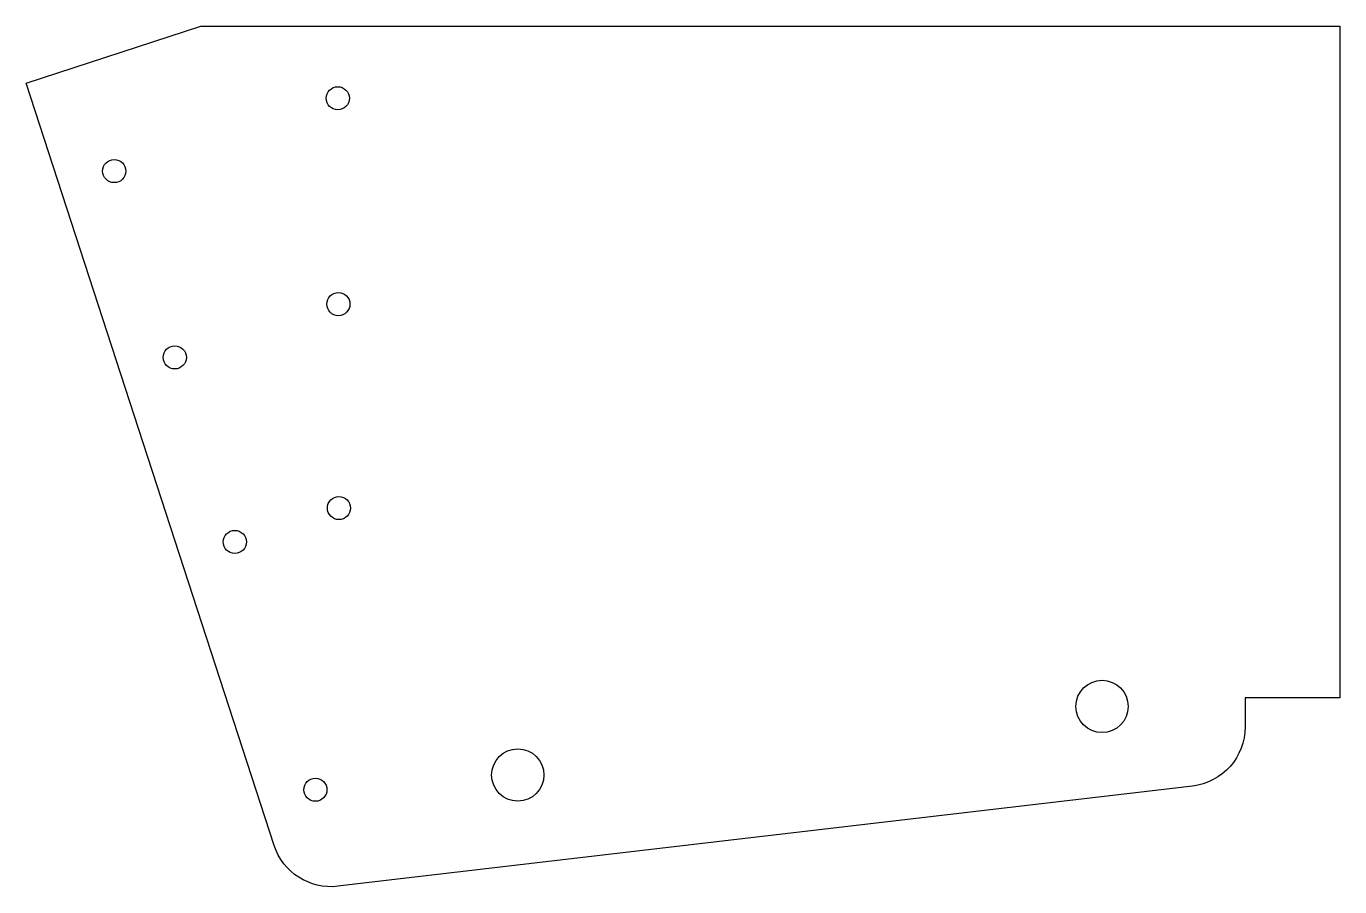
# Model space of a CAD drawing. Extents: x 0 to 279, y 0 to 183.
import ezdxf

# ---------------------------------------------------------------- set-up
doc = ezdxf.new("R2010")
doc.units = 0
doc.header["$MEASUREMENT"] = 0
doc.layers.get('0').update_dxf_attribs({"linetype": 'CONTINUOUS'})

msp = doc.modelspace()

# ---------------------------------------------------------------- linework, layer by layer
at = {"linetype": 'CONTINUOUS'}
msp.add_lwpolyline([(37.13, 182.93), (279.31, 182.93), (279.31, 40.17), (259.2, 40.17), (259.2, 34.01, -0.380425), (247.98, 21.39), (66.28, 0.09, -0.357408), (52.72, 8.77), (0, 170.85)], format="xyb", close=True, dxfattribs=at)
for centre, radius in [((66.25, 167.61), 2.46), ((18.7, 152.14), 2.46), ((66.37, 123.86), 2.46), ((31.58, 112.54), 2.46), ((66.49, 80.5), 2.46), ((44.35, 73.29), 2.46), ((228.77, 38.32), 5.56), ((104.52, 23.75), 5.56), ((61.48, 20.63), 2.46)]:
    msp.add_circle(centre, radius, dxfattribs=at)

doc.saveas('drawing.dxf')
